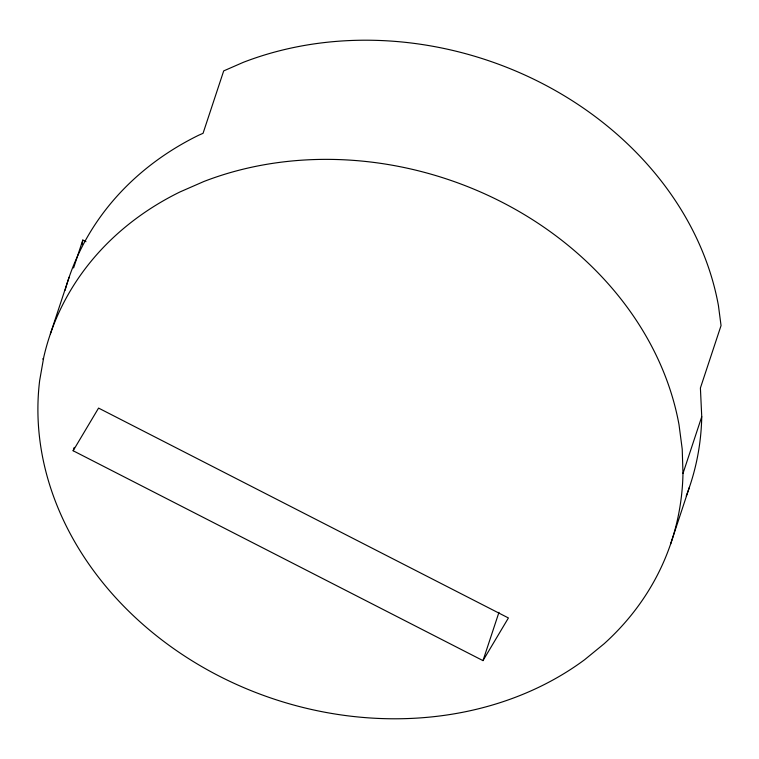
<?xml version="1.0" encoding="UTF-8"?>
<svg xmlns="http://www.w3.org/2000/svg" width="759" height="759" viewBox="0 0 759 759"><rect width="100%" height="100%" fill="white"/><g stroke="black" fill="none" stroke-linecap="round" stroke-linejoin="round"><path stroke-width="1.14" d="M82.019 244.569L82.816 240.062L85.976 241.685M50.35 333.998L69.116 277.263M73.595 267.927L82.816 240.062M73.139 450.751L98.566 408.086L508.416 617.959L482.99 660.624L73.139 450.751L74.249 447.383M482.99 660.624L498.976 612.295M682.977 473.483L682.227 449.157L679.02 424.755A327.433 273.99 18.3 0 0 203.924 181.477L179.94 191.961A327.433 273.99 18.3 0 0 43.794 356.996L39.648 380.61A327.433 273.99 18.3 0 0 219.218 676.117A327.433 273.99 18.3 0 0 584.658 659.685L604.012 643.86A327.433 273.99 18.3 0 0 682.977 473.483L701.743 416.738L700.405 388.001L721.05 325.583L718.431 305.602A327.433 273.99 18.3 0 0 243.335 62.323L223.696 70.9L203.051 133.318L198.706 135.216A327.433 273.99 18.3 0 0 65.075 290.308M670.576 544.156L689.343 487.411M42.684 358.855L43.405 359.216M701.743 416.738A327.433 273.99 18.3 0 1 686.221 495.969"/></g></svg>
